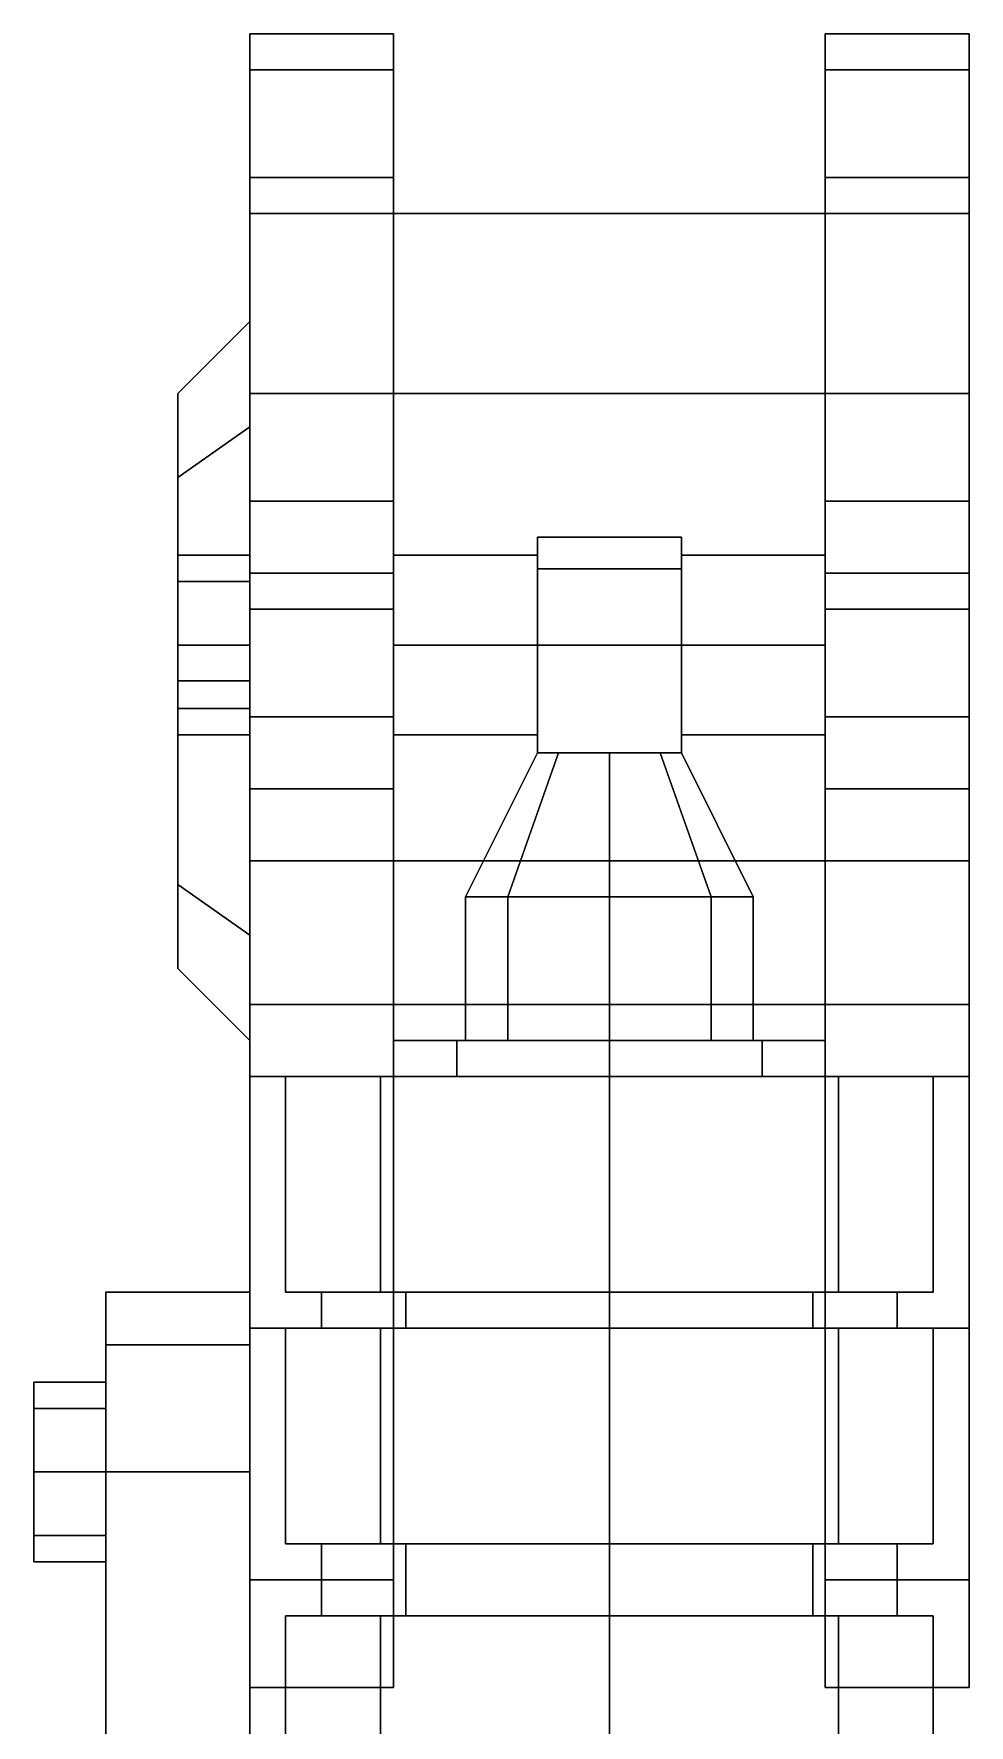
# Model space of a CAD drawing. Extents: x -0.92 to 0.92, y -1.42 to 1.3.
# Drawn here: x -0.92 to -0.66, y -0.2704 to 0.2 of the extents above; entities that cross this region are included whole.
import ezdxf

# ---------------------------------------------------------------- set-up
doc = ezdxf.new("R2010")
doc.units = 0
doc.layers.add('SUSPENSION', color=5, linetype='CONTINUOUS')

msp = doc.modelspace()

# ---------------------------------------------------------------- linework, layer by layer
at = {"layer": 'SUSPENSION'}
for points in [[(-0.82, 0.19, 0.37), (-0.82, 0.2, 0.33), (-0.86, 0.2, 0.33), (-0.86, 0.19, 0.37)], [(-0.82, 0.2, 0.33), (-0.82, 0.2, 0.27), (-0.86, 0.2, 0.27), (-0.86, 0.2, 0.33)], [(-0.82, 0.2, 0.27), (-0.82, 0.19, 0.24), (-0.86, 0.19, 0.24), (-0.86, 0.2, 0.27)], [(-0.86, 0.2, 0.33), (-0.86, 0.2, 0.33), (-0.86, 0.09071, 0.33071), (-0.86, 0.19, 0.37)], [(-0.86, 0.2, 0.33), (-0.86, 0.2, 0.27), (-0.86, 0.12, 0.26), (-0.86, 0.09071, 0.33071)], [(-0.86, 0.19, 0.24), (-0.86, 0.19, 0.24), (-0.86, 0.12, 0.26), (-0.86, 0.2, 0.27)], [(-0.82, -0.16, 0.43), (-0.82, 0.2, 0.27), (-0.82, 0.2, 0.33), (-0.82, 0.19, 0.37)], [(-0.82, -0.16, 0.43), (-0.82, 0.16, 0.19), (-0.82, 0.19, 0.24), (-0.82, 0.2, 0.27)], [(-0.7, 0.19, 0.24), (-0.7, 0.16, 0.19), (-0.7, -0.16, 0.43), (-0.7, 0.2, 0.27)], [(-0.7, 0.2, 0.33), (-0.7, 0.2, 0.27), (-0.7, -0.16, 0.43), (-0.7, 0.19, 0.37)], [(-0.66, 0.2, 0.27), (-0.66, 0.19, 0.24), (-0.7, 0.19, 0.24), (-0.7, 0.2, 0.27)], [(-0.66, 0.2, 0.33), (-0.66, 0.2, 0.27), (-0.7, 0.2, 0.27), (-0.7, 0.2, 0.33)], [(-0.66, 0.19, 0.37), (-0.66, 0.2, 0.33), (-0.7, 0.2, 0.33), (-0.7, 0.19, 0.37)], [(-0.66, -0.16, 0.43), (-0.66, 0.16, 0.19), (-0.66, 0.19, 0.24), (-0.66, 0.2, 0.27)], [(-0.66, -0.16, 0.43), (-0.66, 0.2, 0.27), (-0.66, 0.2, 0.33), (-0.66, 0.19, 0.37)], [(-0.82, 0.15, 0.47), (-0.82, 0.19, 0.37), (-0.86, 0.19, 0.37), (-0.86, 0.15, 0.47)], [(-0.86, 0.15, 0.47), (-0.86, 0.19, 0.37), (-0.86, 0.09071, 0.33071), (-0.86, 0.02, 0.36)], [(-0.82, 0.19, 0.24), (-0.82, 0.16, 0.19), (-0.86, 0.16, 0.19), (-0.86, 0.19, 0.24)], [(-0.86, 0.19, 0.24), (-0.86, 0.16, 0.19), (-0.86, 0.09071, 0.18929), (-0.86, 0.12, 0.26)], [(-0.82, -0.16, 0.43), (-0.82, 0.19, 0.37), (-0.82, 0.15, 0.47), (-0.82, -0.09, 0.47)], [(-0.7, 0.15, 0.47), (-0.7, 0.19, 0.37), (-0.7, -0.16, 0.43), (-0.7, -0.09, 0.47)], [(-0.66, 0.15, 0.47), (-0.66, 0.19, 0.37), (-0.7, 0.19, 0.37), (-0.7, 0.15, 0.47)], [(-0.66, 0.19, 0.24), (-0.66, 0.16, 0.19), (-0.7, 0.16, 0.19), (-0.7, 0.19, 0.24)], [(-0.66, -0.16, 0.43), (-0.66, 0.19, 0.37), (-0.66, 0.15, 0.47), (-0.66, -0.09, 0.47)], [(-0.82, 0.16, 0.19), (-0.82, 0.07, 0.14), (-0.86, 0.07, 0.14), (-0.86, 0.16, 0.19)], [(-0.86, 0.07, 0.14), (-0.86, 0.07, 0.14), (-0.86, 0.09071, 0.18929), (-0.86, 0.16, 0.19)], [(-0.82, -0.16, 0.43), (-0.82, 0.04, 0.14), (-0.82, 0.07, 0.14), (-0.82, 0.16, 0.19)], [(-0.7, 0.07, 0.14), (-0.7, 0.04, 0.14), (-0.7, -0.16, 0.43), (-0.7, 0.16, 0.19)], [(-0.66, 0.16, 0.19), (-0.66, 0.07, 0.14), (-0.7, 0.07, 0.14), (-0.7, 0.16, 0.19)], [(-0.66, -0.16, 0.43), (-0.66, 0.04, 0.14), (-0.66, 0.07, 0.14), (-0.66, 0.16, 0.19)], [(-0.86, 0.15, 0.47), (-0.86, 0.02, 0.36), (-0.86, -0.16, 0.43), (-0.86, -0.09, 0.47)], [(-0.66, 0.1, 0.6), (-0.66, 0.15, 0.47), (-0.86, 0.15, 0.47), (-0.86, 0.1, 0.6)], [(-0.86, 0.1, 0.6), (-0.86, 0.15, 0.47), (-0.86, -0.09, 0.47), (-0.86, -0.07, 0.5)], [(-0.82, 0.15, 0.47), (-0.7, 0.15, 0.47), (-0.7, -0.09, 0.47), (-0.82, -0.09, 0.47)], [(-0.66, -0.09, 0.47), (-0.66, 0.15, 0.47), (-0.66, 0.1, 0.6), (-0.66, -0.07, 0.5)], [(-0.86, 0.09071, 0.33071), (-0.86, 0.12, 0.26), (-0.88, 0.1, 0.26), (-0.88, 0.07657, 0.31657)], [(-0.86, 0.12, 0.26), (-0.86, 0.09071, 0.18929), (-0.88, 0.07657, 0.20343), (-0.88, 0.1, 0.26)], [(-0.88, 0.02, 0.34), (-0.88, 0.07657, 0.31657), (-0.88, 0.1, 0.26), (-0.88, -0.03657, 0.31657)], [(-0.88, -0.03657, 0.31657), (-0.88, 0.1, 0.26), (-0.88, 0.07657, 0.20343), (-0.88, -0.06, 0.26)], [(-0.82, 0.07, 0.68), (-0.82, 0.1, 0.6), (-0.86, 0.1, 0.6), (-0.86, 0.07, 0.68)], [(-0.86, 0.07, 0.68), (-0.86, 0.1, 0.6), (-0.86, -0.03, 0.6), (-0.86, -0.01, 0.68)], [(-0.86, 0.1, 0.6), (-0.86, -0.07, 0.5), (-0.86, -0.07, 0.5), (-0.86, -0.03, 0.6)], [(-0.7, 0.1, 0.6), (-0.82, 0.1, 0.6), (-0.82, -0.03, 0.6), (-0.7, -0.03, 0.6)], [(-0.82, -0.03, 0.6), (-0.82, 0.1, 0.6), (-0.82, 0.07, 0.68), (-0.82, -0.01, 0.68)], [(-0.7, 0.07, 0.68), (-0.7, 0.1, 0.6), (-0.7, -0.03, 0.6), (-0.7, -0.01, 0.68)], [(-0.66, 0.07, 0.68), (-0.66, 0.1, 0.6), (-0.7, 0.1, 0.6), (-0.7, 0.07, 0.68)], [(-0.66, -0.07, 0.5), (-0.66, -0.07, 0.5), (-0.66, 0.1, 0.6), (-0.66, -0.03, 0.6)], [(-0.66, -0.03, 0.6), (-0.66, 0.1, 0.6), (-0.66, 0.07, 0.68), (-0.66, -0.01, 0.68)], [(-0.86, 0.02, 0.36), (-0.86, 0.09071, 0.33071), (-0.88, 0.07657, 0.31657), (-0.88, 0.02, 0.34)], [(-0.86, 0.09071, 0.18929), (-0.86, 0.02, 0.16), (-0.88, 0.02, 0.18), (-0.88, 0.07657, 0.20343)], [(-0.86, 0.07, 0.14), (-0.86, 0.04, 0.14), (-0.86, 0.02, 0.16), (-0.86, 0.09071, 0.18929)], [(-0.88, -0.06, 0.26), (-0.88, 0.07657, 0.20343), (-0.88, 0.02, 0.18), (-0.88, -0.03657, 0.20343)], [(-0.82, 0.07, 0.14), (-0.82, 0.04, 0.14), (-0.86, 0.04, 0.14), (-0.86, 0.07, 0.14)], [(-0.82, 0.05, 0.69), (-0.82, 0.07, 0.68), (-0.86, 0.07, 0.68), (-0.86, 0.05, 0.69)], [(-0.86, 0.05, 0.69), (-0.86, 0.07, 0.68), (-0.86, -0.01, 0.68), (-0.86, 0.01, 0.69)], [(-0.82, -0.01, 0.68), (-0.82, 0.07, 0.68), (-0.82, 0.05, 0.69), (-0.82, 0.01, 0.69)], [(-0.66, 0.07, 0.14), (-0.66, 0.04, 0.14), (-0.7, 0.04, 0.14), (-0.7, 0.07, 0.14)], [(-0.7, 0.05, 0.69), (-0.7, 0.07, 0.68), (-0.7, -0.01, 0.68), (-0.7, 0.01, 0.69)], [(-0.66, 0.05, 0.69), (-0.66, 0.07, 0.68), (-0.7, 0.07, 0.68), (-0.7, 0.05, 0.69)], [(-0.66, -0.01, 0.68), (-0.66, 0.07, 0.68), (-0.66, 0.05, 0.69), (-0.66, 0.01, 0.69)], [(-0.78, 0.06, 0.64), (-0.78, 0.05121, 0.66121), (-0.74, 0.05121, 0.66121), (-0.74, 0.06, 0.64)], [(-0.78, 0.05121, 0.61879), (-0.78, 0.06, 0.64), (-0.74, 0.06, 0.64), (-0.74, 0.05121, 0.61879)], [(-0.78, 0.05121, 0.66121), (-0.78, 0.06, 0.64), (-0.78, 0.06, 0.64), (-0.78, 0.05121, 0.61879)], [(-0.74, 0.05121, 0.61879), (-0.74, 0.06, 0.64), (-0.74, 0.06, 0.64), (-0.74, 0.05121, 0.66121)], [(-0.88, 0.055, 0.64), (-0.88, 0.01232, 0.62232), (-0.88, 0.005, 0.64), (-0.88, 0.04768, 0.65768)], [(-0.88, 0.055, 0.64), (-0.88, 0.04768, 0.65768), (-0.86, 0.04768, 0.65768), (-0.86, 0.055, 0.64)], [(-0.88, 0.04768, 0.62232), (-0.88, 0.055, 0.64), (-0.86, 0.055, 0.64), (-0.86, 0.04768, 0.62232)], [(-0.88, 0.04768, 0.62232), (-0.88, 0.03, 0.615), (-0.88, 0.01232, 0.62232), (-0.88, 0.055, 0.64)], [(-0.82, 0.03, 0.615), (-0.82, 0.055, 0.64), (-0.78, 0.055, 0.64), (-0.78, 0.03, 0.615)], [(-0.82, 0.055, 0.64), (-0.82, 0.03, 0.665), (-0.78, 0.03, 0.665), (-0.78, 0.055, 0.64)], [(-0.74, 0.03, 0.615), (-0.74, 0.055, 0.64), (-0.7, 0.055, 0.64), (-0.7, 0.03, 0.615)], [(-0.74, 0.055, 0.64), (-0.74, 0.03, 0.665), (-0.7, 0.03, 0.665), (-0.7, 0.055, 0.64)], [(-0.88, 0.04768, 0.65768), (-0.88, 0.005, 0.64), (-0.88, 0.01232, 0.65768), (-0.88, 0.03, 0.665)], [(-0.88, 0.04768, 0.65768), (-0.88, 0.03, 0.665), (-0.86, 0.03, 0.665), (-0.86, 0.04768, 0.65768)], [(-0.88, 0.03, 0.615), (-0.88, 0.04768, 0.62232), (-0.86, 0.04768, 0.62232), (-0.86, 0.03, 0.615)], [(-0.82, 0.01, 0.69), (-0.82, 0.05, 0.69), (-0.86, 0.05, 0.69), (-0.86, 0.01, 0.69)], [(-0.78, 0.05121, 0.66121), (-0.78, 0.03, 0.67), (-0.74, 0.03, 0.67), (-0.74, 0.05121, 0.66121)], [(-0.78, 0.03, 0.61), (-0.78, 0.05121, 0.61879), (-0.74, 0.05121, 0.61879), (-0.74, 0.03, 0.61)], [(-0.78, 0.03, 0.67), (-0.78, 0.05121, 0.66121), (-0.78, 0.05121, 0.61879), (-0.78, 0.03, 0.61)], [(-0.74, 0.03, 0.61), (-0.74, 0.05121, 0.61879), (-0.74, 0.05121, 0.66121), (-0.74, 0.03, 0.67)], [(-0.66, 0.01, 0.69), (-0.66, 0.05, 0.69), (-0.7, 0.05, 0.69), (-0.7, 0.01, 0.69)], [(-0.82, 0.04, 0.14), (-0.82, -0.23, 0.18), (-0.86, -0.23, 0.18), (-0.86, 0.04, 0.14)], [(-0.86, 0.04, 0.14), (-0.86, -0.23, 0.18), (-0.86, -0.05071, 0.18929), (-0.86, 0.02, 0.16)], [(-0.82, -0.23, 0.4), (-0.82, -0.23, 0.18), (-0.82, 0.04, 0.14), (-0.82, -0.16, 0.43)], [(-0.7, 0.04, 0.14), (-0.7, -0.23, 0.18), (-0.7, -0.23, 0.4), (-0.7, -0.16, 0.43)], [(-0.66, 0.04, 0.14), (-0.66, -0.23, 0.18), (-0.7, -0.23, 0.18), (-0.7, 0.04, 0.14)], [(-0.66, -0.23, 0.4), (-0.66, -0.23, 0.18), (-0.66, 0.04, 0.14), (-0.66, -0.16, 0.43)], [(-0.88, 0.03, 0.665), (-0.88, 0.01232, 0.65768), (-0.86, 0.01232, 0.65768), (-0.86, 0.03, 0.665)], [(-0.88, 0.01232, 0.62232), (-0.88, 0.03, 0.615), (-0.86, 0.03, 0.615), (-0.86, 0.01232, 0.62232)], [(-0.82, 0.005, 0.64), (-0.82, 0.03, 0.615), (-0.78, 0.03, 0.615), (-0.78, 0.005, 0.64)], [(-0.82, 0.03, 0.665), (-0.82, 0.005, 0.64), (-0.78, 0.005, 0.64), (-0.78, 0.03, 0.665)], [(-0.74, 0.03, 0.61), (-0.74, 0, 0.61), (-0.78, 0, 0.61), (-0.78, 0.03, 0.61)], [(-0.78, 0.03, 0.67), (-0.78, 0, 0.67), (-0.74, 0, 0.67), (-0.74, 0.03, 0.67)], [(-0.78, 0, 0.61), (-0.78, 0, 0.67), (-0.78, 0.03, 0.67), (-0.78, 0.03, 0.61)], [(-0.74, 0.03, 0.67), (-0.74, 0, 0.67), (-0.74, 0, 0.61), (-0.74, 0.03, 0.61)], [(-0.74, 0.005, 0.64), (-0.74, 0.03, 0.615), (-0.7, 0.03, 0.615), (-0.7, 0.005, 0.64)], [(-0.74, 0.03, 0.665), (-0.74, 0.005, 0.64), (-0.7, 0.005, 0.64), (-0.7, 0.03, 0.665)], [(-0.86, -0.05071, 0.33071), (-0.86, 0.02, 0.36), (-0.88, 0.02, 0.34), (-0.88, -0.03657, 0.31657)], [(-0.86, 0.02, 0.16), (-0.86, -0.05071, 0.18929), (-0.88, -0.03657, 0.20343), (-0.88, 0.02, 0.18)], [(-0.86, -0.16, 0.43), (-0.86, -0.16, 0.43), (-0.86, 0.02, 0.36), (-0.86, -0.05071, 0.33071)], [(-0.88, 0.01232, 0.65768), (-0.88, 0.005, 0.64), (-0.86, 0.005, 0.64), (-0.86, 0.01232, 0.65768)], [(-0.88, 0.005, 0.64), (-0.88, 0.01232, 0.62232), (-0.86, 0.01232, 0.62232), (-0.86, 0.005, 0.64)], [(-0.86, 0.01, 0.69), (-0.86, -0.01, 0.68), (-0.82, -0.01, 0.68), (-0.82, 0.01, 0.69)], [(-0.7, 0.01, 0.69), (-0.7, -0.01, 0.68), (-0.66, -0.01, 0.68), (-0.66, 0.01, 0.69)], [(-0.8, -0.04, 0.64), (-0.78828, -0.04, 0.66828), (-0.77414, 0, 0.65414), (-0.78, 0, 0.64)], [(-0.78828, -0.04, 0.61172), (-0.8, -0.04, 0.64), (-0.78, 0, 0.64), (-0.77414, 0, 0.62586)], [(-0.78828, -0.04, 0.66828), (-0.76, -0.04, 0.68), (-0.76, 0, 0.66), (-0.77414, 0, 0.65414)], [(-0.76, -0.04, 0.6), (-0.78828, -0.04, 0.61172), (-0.77414, 0, 0.62586), (-0.76, 0, 0.62)], [(-0.76, -0.04, 0.68), (-0.73172, -0.04, 0.66828), (-0.74586, 0, 0.65414), (-0.76, 0, 0.66)], [(-0.73172, -0.04, 0.61172), (-0.76, -0.04, 0.6), (-0.76, 0, 0.62), (-0.74586, 0, 0.62586)], [(-0.73172, -0.04, 0.66828), (-0.72, -0.04, 0.64), (-0.74, 0, 0.64), (-0.74586, 0, 0.65414)], [(-0.72, -0.04, 0.64), (-0.73172, -0.04, 0.61172), (-0.74586, 0, 0.62586), (-0.74, 0, 0.64)], [(-0.74, 0, 0.61), (-0.74, 0, 0.67), (-0.78, 0, 0.67), (-0.78, 0, 0.61)], [(-0.86, -0.01, 0.68), (-0.86, -0.03, 0.6), (-0.82, -0.03, 0.6), (-0.82, -0.01, 0.68)], [(-0.7, -0.01, 0.68), (-0.7, -0.03, 0.6), (-0.66, -0.03, 0.6), (-0.66, -0.01, 0.68)], [(-0.86, -0.03, 0.6), (-0.86, -0.07, 0.5), (-0.66, -0.07, 0.5), (-0.66, -0.03, 0.6)], [(-0.86, -0.08, 0.26), (-0.86, -0.05071, 0.33071), (-0.88, -0.03657, 0.31657), (-0.88, -0.06, 0.26)], [(-0.86, -0.05071, 0.18929), (-0.86, -0.08, 0.26), (-0.88, -0.06, 0.26), (-0.88, -0.03657, 0.20343)], [(-0.8, -0.04, 0.64), (-0.78828, -0.04, 0.61172), (-0.78828, -0.08, 0.61172), (-0.8, -0.08, 0.64)], [(-0.78828, -0.04, 0.66828), (-0.8, -0.04, 0.64), (-0.8, -0.08, 0.64), (-0.78828, -0.08, 0.66828)], [(-0.78828, -0.04, 0.61172), (-0.76, -0.04, 0.6), (-0.76, -0.08, 0.6), (-0.78828, -0.08, 0.61172)], [(-0.76, -0.04, 0.68), (-0.78828, -0.04, 0.66828), (-0.78828, -0.08, 0.66828), (-0.76, -0.08, 0.68)], [(-0.76, -0.04, 0.6), (-0.73172, -0.04, 0.61172), (-0.73172, -0.08, 0.61172), (-0.76, -0.08, 0.6)], [(-0.73172, -0.04, 0.66828), (-0.76, -0.04, 0.68), (-0.76, -0.08, 0.68), (-0.73172, -0.08, 0.66828)], [(-0.73172, -0.04, 0.61172), (-0.72, -0.04, 0.64), (-0.72, -0.08, 0.64), (-0.73172, -0.08, 0.61172)], [(-0.72, -0.04, 0.64), (-0.73172, -0.04, 0.66828), (-0.73172, -0.08, 0.66828), (-0.72, -0.08, 0.64)], [(-0.86, -0.23, 0.18), (-0.86, -0.23, 0.18), (-0.86, -0.08, 0.26), (-0.86, -0.05071, 0.18929)], [(-0.86, -0.16, 0.43), (-0.86, -0.16, 0.43), (-0.86, -0.05071, 0.33071), (-0.86, -0.08, 0.26)], [(-0.86, -0.07, 0.5), (-0.86, -0.07, 0.5), (-0.66, -0.07, 0.5)], [(-0.86, -0.07, 0.5), (-0.86, -0.09, 0.47), (-0.66, -0.09, 0.47), (-0.66, -0.07, 0.5)], [(-0.86, -0.08, 0.26), (-0.86, -0.23, 0.18), (-0.86, -0.23, 0.4), (-0.86, -0.16, 0.43)], [(-0.82, -0.08, 0.64), (-0.80243, -0.08, 0.59757), (-0.80243, -0.09, 0.59757), (-0.82, -0.09, 0.64)], [(-0.80243, -0.08, 0.68243), (-0.82, -0.08, 0.64), (-0.82, -0.09, 0.64), (-0.80243, -0.09, 0.68243)], [(-0.78828, -0.08, 0.66828), (-0.8, -0.08, 0.64), (-0.82, -0.08, 0.64), (-0.80243, -0.08, 0.68243)], [(-0.8, -0.08, 0.64), (-0.78828, -0.08, 0.61172), (-0.80243, -0.08, 0.59757), (-0.82, -0.08, 0.64)], [(-0.80243, -0.08, 0.59757), (-0.76, -0.08, 0.58), (-0.76, -0.09, 0.58), (-0.80243, -0.09, 0.59757)], [(-0.76, -0.08, 0.7), (-0.80243, -0.08, 0.68243), (-0.80243, -0.09, 0.68243), (-0.76, -0.09, 0.7)], [(-0.76, -0.08, 0.68), (-0.78828, -0.08, 0.66828), (-0.80243, -0.08, 0.68243), (-0.76, -0.08, 0.7)], [(-0.78828, -0.08, 0.61172), (-0.76, -0.08, 0.6), (-0.76, -0.08, 0.58), (-0.80243, -0.08, 0.59757)], [(-0.76, -0.08, 0.58), (-0.71757, -0.08, 0.59757), (-0.71757, -0.09, 0.59757), (-0.76, -0.09, 0.58)], [(-0.71757, -0.08, 0.68243), (-0.76, -0.08, 0.7), (-0.76, -0.09, 0.7), (-0.71757, -0.09, 0.68243)], [(-0.76, -0.08, 0.6), (-0.73172, -0.08, 0.61172), (-0.71757, -0.08, 0.59757), (-0.76, -0.08, 0.58)], [(-0.73172, -0.08, 0.66828), (-0.76, -0.08, 0.68), (-0.76, -0.08, 0.7), (-0.71757, -0.08, 0.68243)], [(-0.73172, -0.08, 0.61172), (-0.72, -0.08, 0.64), (-0.7, -0.08, 0.64), (-0.71757, -0.08, 0.59757)], [(-0.72, -0.08, 0.64), (-0.73172, -0.08, 0.66828), (-0.71757, -0.08, 0.68243), (-0.7, -0.08, 0.64)], [(-0.71757, -0.08, 0.59757), (-0.7, -0.08, 0.64), (-0.7, -0.09, 0.64), (-0.71757, -0.09, 0.59757)], [(-0.7, -0.08, 0.64), (-0.71757, -0.08, 0.68243), (-0.71757, -0.09, 0.68243), (-0.7, -0.09, 0.64)], [(-0.86, -0.09, 0.47), (-0.86, -0.16, 0.43), (-0.82, -0.16, 0.43), (-0.82, -0.09, 0.47)], [(-0.85, -0.09, 0.64), (-0.82364, -0.09, 0.57636), (-0.82364, -0.15, 0.57636), (-0.85, -0.15, 0.64)], [(-0.82364, -0.09, 0.70364), (-0.85, -0.09, 0.64), (-0.85, -0.15, 0.64), (-0.82364, -0.15, 0.70364)], [(-0.80243, -0.09, 0.68243), (-0.82, -0.09, 0.64), (-0.85, -0.09, 0.64), (-0.82364, -0.09, 0.70364)], [(-0.82, -0.09, 0.64), (-0.80243, -0.09, 0.59757), (-0.82364, -0.09, 0.57636), (-0.85, -0.09, 0.64)], [(-0.82364, -0.09, 0.57636), (-0.76, -0.09, 0.55), (-0.76, -0.15, 0.55), (-0.82364, -0.15, 0.57636)], [(-0.76, -0.09, 0.73), (-0.82364, -0.09, 0.70364), (-0.82364, -0.15, 0.70364), (-0.76, -0.15, 0.73)], [(-0.76, -0.09, 0.7), (-0.80243, -0.09, 0.68243), (-0.82364, -0.09, 0.70364), (-0.76, -0.09, 0.73)], [(-0.80243, -0.09, 0.59757), (-0.76, -0.09, 0.58), (-0.76, -0.09, 0.55), (-0.82364, -0.09, 0.57636)], [(-0.76, -0.09, 0.55), (-0.69636, -0.09, 0.57636), (-0.69636, -0.15, 0.57636), (-0.76, -0.15, 0.55)], [(-0.69636, -0.09, 0.70364), (-0.76, -0.09, 0.73), (-0.76, -0.15, 0.73), (-0.69636, -0.15, 0.70364)], [(-0.76, -0.09, 0.58), (-0.71757, -0.09, 0.59757), (-0.69636, -0.09, 0.57636), (-0.76, -0.09, 0.55)], [(-0.71757, -0.09, 0.68243), (-0.76, -0.09, 0.7), (-0.76, -0.09, 0.73), (-0.69636, -0.09, 0.70364)], [(-0.71757, -0.09, 0.59757), (-0.7, -0.09, 0.64), (-0.67, -0.09, 0.64), (-0.69636, -0.09, 0.57636)], [(-0.7, -0.09, 0.64), (-0.71757, -0.09, 0.68243), (-0.69636, -0.09, 0.70364), (-0.67, -0.09, 0.64)], [(-0.7, -0.09, 0.47), (-0.7, -0.16, 0.43), (-0.66, -0.16, 0.43), (-0.66, -0.09, 0.47)], [(-0.69636, -0.09, 0.57636), (-0.67, -0.09, 0.64), (-0.67, -0.15, 0.64), (-0.69636, -0.15, 0.57636)], [(-0.67, -0.09, 0.64), (-0.69636, -0.09, 0.70364), (-0.69636, -0.15, 0.70364), (-0.67, -0.15, 0.64)], [(-0.9, -0.16464, 0.29464), (-0.9, -0.37536, 0.29464), (-0.9, -0.39, 0.33), (-0.9, -0.15, 0.33)], [(-0.9, -0.15, 0.33), (-0.9, -0.39, 0.33), (-0.9, -0.37536, 0.36536), (-0.9, -0.16464, 0.36536)], [(-0.9, -0.16464, 0.29464), (-0.9, -0.15, 0.33), (-0.86, -0.15, 0.33), (-0.86, -0.16464, 0.29464)], [(-0.9, -0.15, 0.33), (-0.9, -0.16464, 0.36536), (-0.86, -0.16464, 0.36536), (-0.86, -0.15, 0.33)], [(-0.82364, -0.15, 0.70364), (-0.85, -0.15, 0.64), (-0.84, -0.15, 0.64), (-0.81657, -0.15, 0.69657)], [(-0.85, -0.15, 0.64), (-0.82364, -0.15, 0.57636), (-0.81657, -0.15, 0.58343), (-0.84, -0.15, 0.64)], [(-0.81657, -0.16, 0.58343), (-0.84, -0.16, 0.64), (-0.84, -0.15, 0.64), (-0.81657, -0.15, 0.58343)], [(-0.84, -0.16, 0.64), (-0.81657, -0.16, 0.69657), (-0.81657, -0.15, 0.69657), (-0.84, -0.15, 0.64)], [(-0.76, -0.15, 0.73), (-0.82364, -0.15, 0.70364), (-0.81657, -0.15, 0.69657), (-0.76, -0.15, 0.72)], [(-0.82364, -0.15, 0.57636), (-0.76, -0.15, 0.55), (-0.76, -0.15, 0.56), (-0.81657, -0.15, 0.58343)], [(-0.76, -0.16, 0.56), (-0.81657, -0.16, 0.58343), (-0.81657, -0.15, 0.58343), (-0.76, -0.15, 0.56)], [(-0.81657, -0.16, 0.69657), (-0.76, -0.16, 0.72), (-0.76, -0.15, 0.72), (-0.81657, -0.15, 0.69657)], [(-0.70343, -0.16, 0.58343), (-0.76, -0.16, 0.56), (-0.76, -0.15, 0.56), (-0.70343, -0.15, 0.58343)], [(-0.76, -0.16, 0.72), (-0.70343, -0.16, 0.69657), (-0.70343, -0.15, 0.69657), (-0.76, -0.15, 0.72)], [(-0.76, -0.15, 0.55), (-0.69636, -0.15, 0.57636), (-0.70343, -0.15, 0.58343), (-0.76, -0.15, 0.56)], [(-0.69636, -0.15, 0.70364), (-0.76, -0.15, 0.73), (-0.76, -0.15, 0.72), (-0.70343, -0.15, 0.69657)], [(-0.68, -0.16, 0.64), (-0.70343, -0.16, 0.58343), (-0.70343, -0.15, 0.58343), (-0.68, -0.15, 0.64)], [(-0.70343, -0.16, 0.69657), (-0.68, -0.16, 0.64), (-0.68, -0.15, 0.64), (-0.70343, -0.15, 0.69657)], [(-0.69636, -0.15, 0.57636), (-0.67, -0.15, 0.64), (-0.68, -0.15, 0.64), (-0.70343, -0.15, 0.58343)], [(-0.67, -0.15, 0.64), (-0.69636, -0.15, 0.70364), (-0.70343, -0.15, 0.69657), (-0.68, -0.15, 0.64)], [(-0.9, -0.2, 0.28), (-0.9, -0.34, 0.28), (-0.9, -0.37536, 0.29464), (-0.9, -0.16464, 0.29464)], [(-0.9, -0.16464, 0.36536), (-0.9, -0.37536, 0.36536), (-0.9, -0.34, 0.38), (-0.9, -0.2, 0.38)], [(-0.9, -0.2, 0.28), (-0.9, -0.16464, 0.29464), (-0.86, -0.16464, 0.29464), (-0.86, -0.2, 0.28)], [(-0.9, -0.16464, 0.36536), (-0.9, -0.2, 0.38), (-0.86, -0.2, 0.38), (-0.86, -0.16464, 0.36536)], [(-0.86, -0.16, 0.43), (-0.86, -0.23, 0.4), (-0.82, -0.23, 0.4), (-0.82, -0.16, 0.43)], [(-0.85, -0.16, 0.64), (-0.82364, -0.16, 0.70364), (-0.81657, -0.16, 0.69657), (-0.84, -0.16, 0.64)], [(-0.82364, -0.16, 0.57636), (-0.85, -0.16, 0.64), (-0.84, -0.16, 0.64), (-0.81657, -0.16, 0.58343)], [(-0.82364, -0.22, 0.57636), (-0.85, -0.22, 0.64), (-0.85, -0.16, 0.64), (-0.82364, -0.16, 0.57636)], [(-0.85, -0.22, 0.64), (-0.82364, -0.22, 0.70364), (-0.82364, -0.16, 0.70364), (-0.85, -0.16, 0.64)], [(-0.82364, -0.16, 0.70364), (-0.76, -0.16, 0.73), (-0.76, -0.16, 0.72), (-0.81657, -0.16, 0.69657)], [(-0.76, -0.16, 0.55), (-0.82364, -0.16, 0.57636), (-0.81657, -0.16, 0.58343), (-0.76, -0.16, 0.56)], [(-0.76, -0.22, 0.55), (-0.82364, -0.22, 0.57636), (-0.82364, -0.16, 0.57636), (-0.76, -0.16, 0.55)], [(-0.82364, -0.22, 0.70364), (-0.76, -0.22, 0.73), (-0.76, -0.16, 0.73), (-0.82364, -0.16, 0.70364)], [(-0.69636, -0.16, 0.57636), (-0.76, -0.16, 0.55), (-0.76, -0.16, 0.56), (-0.70343, -0.16, 0.58343)], [(-0.76, -0.16, 0.73), (-0.69636, -0.16, 0.70364), (-0.70343, -0.16, 0.69657), (-0.76, -0.16, 0.72)], [(-0.69636, -0.22, 0.57636), (-0.76, -0.22, 0.55), (-0.76, -0.16, 0.55), (-0.69636, -0.16, 0.57636)], [(-0.76, -0.22, 0.73), (-0.69636, -0.22, 0.70364), (-0.69636, -0.16, 0.70364), (-0.76, -0.16, 0.73)], [(-0.67, -0.16, 0.64), (-0.69636, -0.16, 0.57636), (-0.70343, -0.16, 0.58343), (-0.68, -0.16, 0.64)], [(-0.69636, -0.16, 0.70364), (-0.67, -0.16, 0.64), (-0.68, -0.16, 0.64), (-0.70343, -0.16, 0.69657)], [(-0.7, -0.16, 0.43), (-0.7, -0.23, 0.4), (-0.66, -0.23, 0.4), (-0.66, -0.16, 0.43)], [(-0.67, -0.22, 0.64), (-0.69636, -0.22, 0.57636), (-0.69636, -0.16, 0.57636), (-0.67, -0.16, 0.64)], [(-0.69636, -0.22, 0.70364), (-0.67, -0.22, 0.64), (-0.67, -0.16, 0.64), (-0.69636, -0.16, 0.70364)], [(-0.92, -0.175, 0.33), (-0.92, -0.18232, 0.34768), (-0.9, -0.18232, 0.34768), (-0.9, -0.175, 0.33)], [(-0.92, -0.18232, 0.31232), (-0.92, -0.175, 0.33), (-0.9, -0.175, 0.33), (-0.9, -0.18232, 0.31232)], [(-0.92, -0.175, 0.33), (-0.92, -0.21768, 0.31232), (-0.92, -0.225, 0.33), (-0.92, -0.18232, 0.34768)], [(-0.92, -0.18232, 0.31232), (-0.92, -0.2, 0.305), (-0.92, -0.21768, 0.31232), (-0.92, -0.175, 0.33)], [(-0.92, -0.18232, 0.34768), (-0.92, -0.2, 0.355), (-0.9, -0.2, 0.355), (-0.9, -0.18232, 0.34768)], [(-0.92, -0.2, 0.305), (-0.92, -0.18232, 0.31232), (-0.9, -0.18232, 0.31232), (-0.9, -0.2, 0.305)], [(-0.92, -0.18232, 0.34768), (-0.92, -0.225, 0.33), (-0.92, -0.21768, 0.34768), (-0.92, -0.2, 0.355)], [(-0.92, -0.2, 0.355), (-0.92, -0.21768, 0.34768), (-0.9, -0.21768, 0.34768), (-0.9, -0.2, 0.355)], [(-0.92, -0.21768, 0.31232), (-0.92, -0.2, 0.305), (-0.9, -0.2, 0.305), (-0.9, -0.21768, 0.31232)], [(-0.9, -0.34, 0.28), (-0.9, -0.2, 0.28), (-0.86, -0.2, 0.28), (-0.86, -0.34, 0.28)], [(-0.9, -0.2, 0.38), (-0.9, -0.34, 0.38), (-0.86, -0.34, 0.38), (-0.86, -0.2, 0.38)], [(-0.92, -0.21768, 0.34768), (-0.92, -0.225, 0.33), (-0.9, -0.225, 0.33), (-0.9, -0.21768, 0.34768)], [(-0.92, -0.225, 0.33), (-0.92, -0.21768, 0.31232), (-0.9, -0.21768, 0.31232), (-0.9, -0.225, 0.33)], [(-0.82364, -0.22, 0.70364), (-0.85, -0.22, 0.64), (-0.84, -0.22, 0.64), (-0.81657, -0.22, 0.69657)], [(-0.85, -0.22, 0.64), (-0.82364, -0.22, 0.57636), (-0.81657, -0.22, 0.58343), (-0.84, -0.22, 0.64)], [(-0.81657, -0.24, 0.58343), (-0.84, -0.24, 0.64), (-0.84, -0.22, 0.64), (-0.81657, -0.22, 0.58343)], [(-0.84, -0.24, 0.64), (-0.81657, -0.24, 0.69657), (-0.81657, -0.22, 0.69657), (-0.84, -0.22, 0.64)], [(-0.76, -0.22, 0.73), (-0.82364, -0.22, 0.70364), (-0.81657, -0.22, 0.69657), (-0.76, -0.22, 0.72)], [(-0.82364, -0.22, 0.57636), (-0.76, -0.22, 0.55), (-0.76, -0.22, 0.56), (-0.81657, -0.22, 0.58343)], [(-0.76, -0.24, 0.56), (-0.81657, -0.24, 0.58343), (-0.81657, -0.22, 0.58343), (-0.76, -0.22, 0.56)], [(-0.81657, -0.24, 0.69657), (-0.76, -0.24, 0.72), (-0.76, -0.22, 0.72), (-0.81657, -0.22, 0.69657)], [(-0.70343, -0.24, 0.58343), (-0.76, -0.24, 0.56), (-0.76, -0.22, 0.56), (-0.70343, -0.22, 0.58343)], [(-0.76, -0.24, 0.72), (-0.70343, -0.24, 0.69657), (-0.70343, -0.22, 0.69657), (-0.76, -0.22, 0.72)], [(-0.76, -0.22, 0.55), (-0.69636, -0.22, 0.57636), (-0.70343, -0.22, 0.58343), (-0.76, -0.22, 0.56)], [(-0.69636, -0.22, 0.70364), (-0.76, -0.22, 0.73), (-0.76, -0.22, 0.72), (-0.70343, -0.22, 0.69657)], [(-0.68, -0.24, 0.64), (-0.70343, -0.24, 0.58343), (-0.70343, -0.22, 0.58343), (-0.68, -0.22, 0.64)], [(-0.70343, -0.24, 0.69657), (-0.68, -0.24, 0.64), (-0.68, -0.22, 0.64), (-0.70343, -0.22, 0.69657)], [(-0.69636, -0.22, 0.57636), (-0.67, -0.22, 0.64), (-0.68, -0.22, 0.64), (-0.70343, -0.22, 0.58343)], [(-0.67, -0.22, 0.64), (-0.69636, -0.22, 0.70364), (-0.70343, -0.22, 0.69657), (-0.68, -0.22, 0.64)], [(-0.82, -0.23, 0.18), (-0.82, -0.26, 0.2), (-0.86, -0.26, 0.2), (-0.86, -0.23, 0.18)], [(-0.86, -0.23, 0.4), (-0.86, -0.26, 0.38), (-0.82, -0.26, 0.38), (-0.82, -0.23, 0.4)], [(-0.86, -0.23, 0.18), (-0.86, -0.26, 0.2), (-0.86, -0.26, 0.38), (-0.86, -0.23, 0.4)], [(-0.82, -0.26, 0.38), (-0.82, -0.26, 0.2), (-0.82, -0.23, 0.18), (-0.82, -0.23, 0.4)], [(-0.7, -0.23, 0.18), (-0.7, -0.26, 0.2), (-0.7, -0.26, 0.38), (-0.7, -0.23, 0.4)], [(-0.66, -0.23, 0.18), (-0.66, -0.26, 0.2), (-0.7, -0.26, 0.2), (-0.7, -0.23, 0.18)], [(-0.7, -0.23, 0.4), (-0.7, -0.26, 0.38), (-0.66, -0.26, 0.38), (-0.66, -0.23, 0.4)], [(-0.66, -0.26, 0.38), (-0.66, -0.26, 0.2), (-0.66, -0.23, 0.18), (-0.66, -0.23, 0.4)], [(-0.85, -0.3, 0.64), (-0.82364, -0.3, 0.70364), (-0.82364, -0.24, 0.70364), (-0.85, -0.24, 0.64)], [(-0.82364, -0.3, 0.57636), (-0.85, -0.3, 0.64), (-0.85, -0.24, 0.64), (-0.82364, -0.24, 0.57636)], [(-0.82364, -0.24, 0.57636), (-0.85, -0.24, 0.64), (-0.84, -0.24, 0.64), (-0.81657, -0.24, 0.58343)], [(-0.85, -0.24, 0.64), (-0.82364, -0.24, 0.70364), (-0.81657, -0.24, 0.69657), (-0.84, -0.24, 0.64)], [(-0.82364, -0.3, 0.70364), (-0.76, -0.3, 0.73), (-0.76, -0.24, 0.73), (-0.82364, -0.24, 0.70364)], [(-0.76, -0.3, 0.55), (-0.82364, -0.3, 0.57636), (-0.82364, -0.24, 0.57636), (-0.76, -0.24, 0.55)], [(-0.76, -0.24, 0.55), (-0.82364, -0.24, 0.57636), (-0.81657, -0.24, 0.58343), (-0.76, -0.24, 0.56)], [(-0.82364, -0.24, 0.70364), (-0.76, -0.24, 0.73), (-0.76, -0.24, 0.72), (-0.81657, -0.24, 0.69657)], [(-0.76, -0.3, 0.73), (-0.69636, -0.3, 0.70364), (-0.69636, -0.24, 0.70364), (-0.76, -0.24, 0.73)], [(-0.69636, -0.3, 0.57636), (-0.76, -0.3, 0.55), (-0.76, -0.24, 0.55), (-0.69636, -0.24, 0.57636)], [(-0.76, -0.24, 0.73), (-0.69636, -0.24, 0.70364), (-0.70343, -0.24, 0.69657), (-0.76, -0.24, 0.72)], [(-0.69636, -0.24, 0.57636), (-0.76, -0.24, 0.55), (-0.76, -0.24, 0.56), (-0.70343, -0.24, 0.58343)], [(-0.69636, -0.24, 0.70364), (-0.67, -0.24, 0.64), (-0.68, -0.24, 0.64), (-0.70343, -0.24, 0.69657)], [(-0.67, -0.24, 0.64), (-0.69636, -0.24, 0.57636), (-0.70343, -0.24, 0.58343), (-0.68, -0.24, 0.64)], [(-0.69636, -0.3, 0.70364), (-0.67, -0.3, 0.64), (-0.67, -0.24, 0.64), (-0.69636, -0.24, 0.70364)], [(-0.67, -0.3, 0.64), (-0.69636, -0.3, 0.57636), (-0.69636, -0.24, 0.57636), (-0.67, -0.24, 0.64)], [(-0.86, -0.26, 0.38), (-0.86, -0.26, 0.2), (-0.82, -0.26, 0.2), (-0.82, -0.26, 0.38)], [(-0.7, -0.26, 0.38), (-0.7, -0.26, 0.2), (-0.66, -0.26, 0.2), (-0.66, -0.26, 0.38)]]:
    msp.add_3dface(points, dxfattribs=at)

doc.saveas('drawing.dxf')
